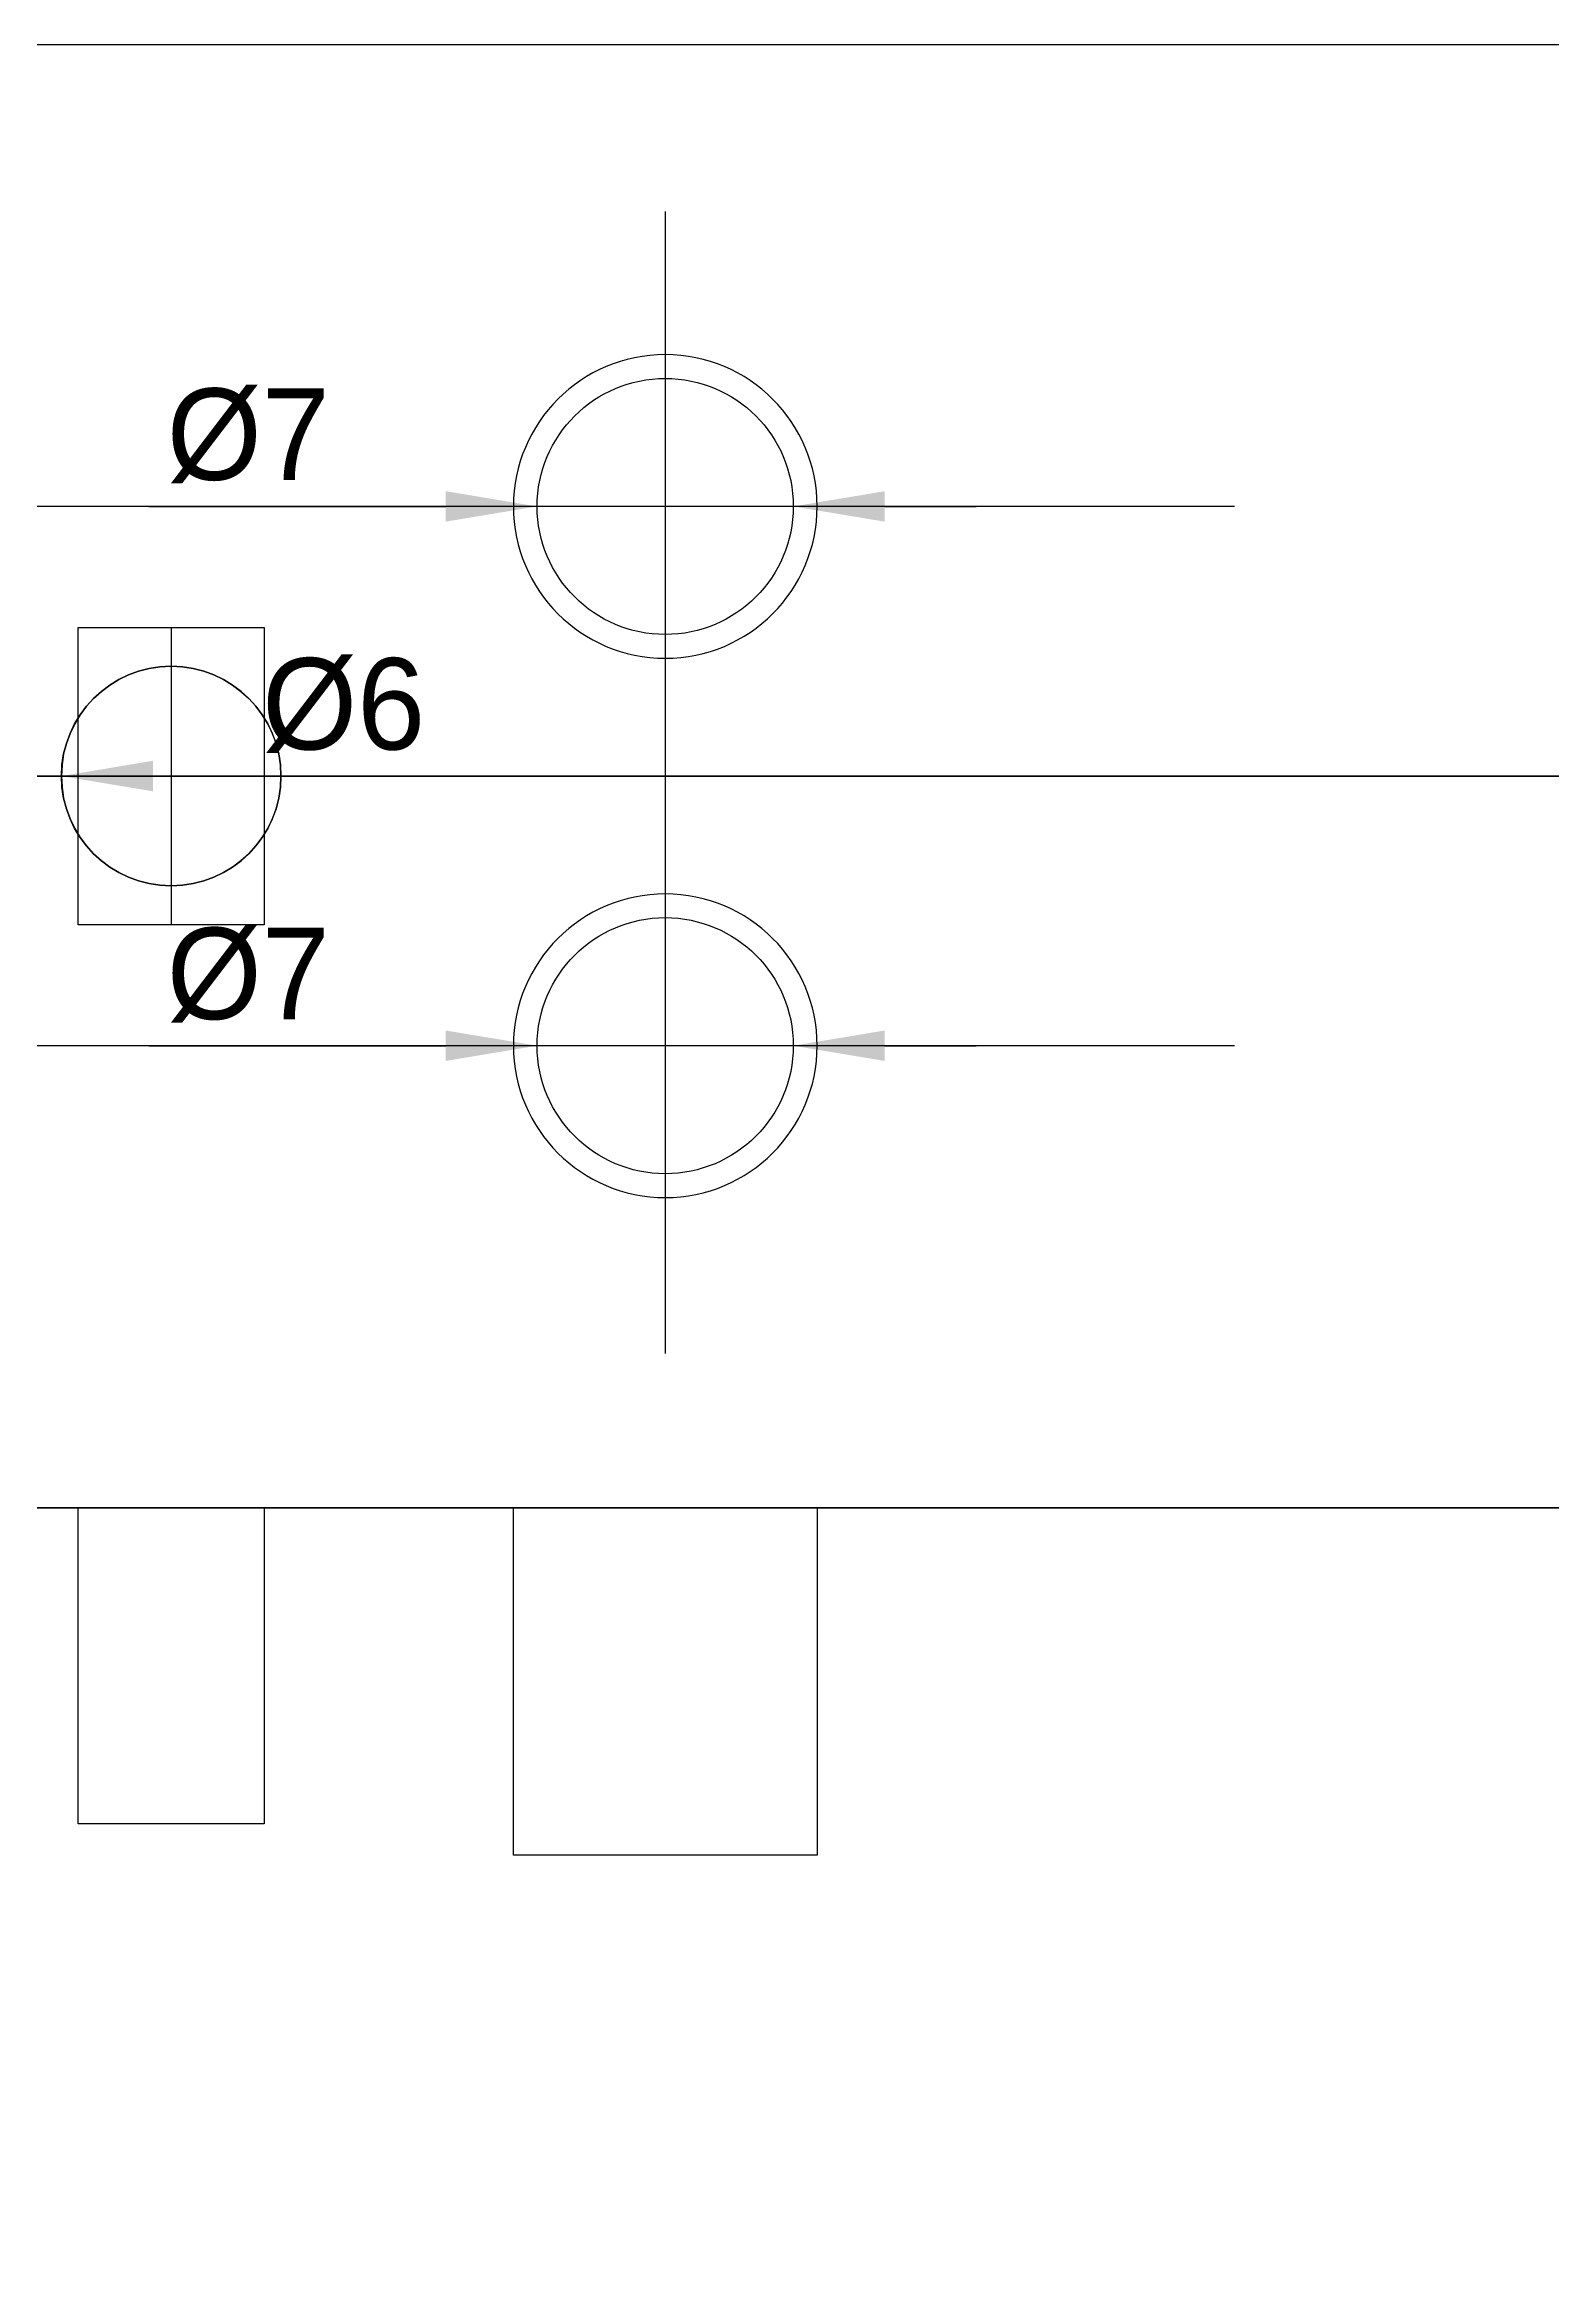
# Model space of a CAD drawing. Extents: x 0 to 200, y -40 to 190.
# Drawn here: x 117.6 to 158.8, y 129.3 to 190 of the extents above; entities that cross this region are included whole.
import ezdxf

# ---------------------------------------------------------------- set-up
doc = ezdxf.new("R2010")
doc.units = 0
doc.layers.get('DEFPOINTS').update_dxf_attribs({"linetype": 'CONTINUOUS'})
for name, color, linetype in [('ANNOTATION', 7, 'CONTINUOUS'), ('CASE', 7, 'CONTINUOUS'), ('GUIDE', 7, 'CONTINUOUS'), ('HOJO_SEN', 195, 'CONTINUOUS'), ('HOLE', 130, 'CONTINUOUS'), ('RCA_JACK', 112, 'CONTINUOUS'), ('SWITCH', 112, 'CONTINUOUS')]:
    doc.layers.add(name, color=color, linetype=linetype)
doc.dimstyles.get("Standard").update_dxf_attribs({"dimtxt": 0.18, "dimasz": 0.18, "dimexe": 0.18, "dimexo": 0.0625, "dimgap": 0.09, "dimtad": 0, "dimtih": 1, "dimtoh": 1, "dimzin": 0, "dimcen": 0.09, "dimazin": 3, "dimtfac": 1, "dimtofl": 0, "dimtmove": 0, "dimatfit": 3})

# ---------------------------------------------------------------- blocks, each defined once
blk = doc.blocks.new('*U1')
at = {"layer": 'RCA_JACK'}
blk.add_lwpolyline([(-10.326, -20.51), (-2.026, -20.51), (-2.026, -11.01), (-10.326, -11.01)], close=True, dxfattribs=at)
for centre in [(-6.176, 16.36), (-6.176, 1.619)]:
    blk.add_circle(centre, 4.15, dxfattribs=at)
at = {"layer": 'SWITCH'}
for points in [[(4.786, 4.925), (9.866, 4.925), (9.866, 13.055), (4.786, 13.055)], [(4.786, -19.65), (9.866, -19.65), (9.866, -11.01), (4.786, -11.01)]]:
    blk.add_lwpolyline(points, close=True, dxfattribs=at)
blk.add_circle((7.326, 8.99), 3, dxfattribs=at)
blk = doc.blocks.new('*U2')
at = {"layer": 'HOJO_SEN', "color": 0, "linetype": 'BYBLOCK'}
blk.add_blockref('*U1', (-77.796, 0), dxfattribs=at)
blk = doc.blocks.new('*U56')
at = {"layer": 'ANNOTATION', "color": 0}
blk.add_text('Ø6', height=2.5, dxfattribs=at).set_placement((123.567, 170.726))
blk = doc.blocks.new('*D30')
at = {"layer": 'ANNOTATION', "color": 0}
blk.add_line((128.691, 170), (120.584, 170), dxfattribs=at)
blk.add_solid([(120.584, 170.417), (120.584, 169.583), (118.084, 170)], dxfattribs=at)
at = {"layer": 'DEFPOINTS', "color": 0}
for p in [(118.084, 170), (124.084, 170)]:
    blk.add_point(p, dxfattribs=at)
at = {"layer": 'ANNOTATION'}
blk.add_blockref('*U56', (0, 0), dxfattribs=at)
blk = doc.blocks.new('*U80')
at = {"layer": 'ANNOTATION', "color": 0}
blk.add_text('Ø7', height=2.5, dxfattribs=at).set_placement((120.961, 178.096))
blk = doc.blocks.new('*D39')
at = {"layer": 'ANNOTATION', "color": 0}
for p, q in [((120.478, 177.37), (128.586, 177.37)), ((138.086, 177.37), (131.086, 177.37)), ((140.586, 177.37), (143.086, 177.37))]:
    blk.add_line(p, q, dxfattribs=at)
for points in [[(128.586, 177.787), (128.586, 176.954), (131.086, 177.37)], [(140.586, 177.787), (140.586, 176.954), (138.086, 177.37)]]:
    blk.add_solid(points, dxfattribs=at)
at = {"layer": 'DEFPOINTS', "color": 0}
for p in [(131.086, 177.37), (138.086, 177.37)]:
    blk.add_point(p, dxfattribs=at)
at = {"layer": 'ANNOTATION'}
blk.add_blockref('*U80', (0, 0), dxfattribs=at)
blk = doc.blocks.new('*U81')
at = {"layer": 'ANNOTATION', "color": 0}
blk.add_text('Ø7', height=2.5, dxfattribs=at).set_placement((120.961, 163.355))
blk = doc.blocks.new('*D40')
at = {"layer": 'ANNOTATION', "color": 0}
for p, q in [((120.478, 162.63), (128.586, 162.63)), ((138.086, 162.63), (131.086, 162.63)), ((140.586, 162.63), (143.086, 162.63))]:
    blk.add_line(p, q, dxfattribs=at)
for points in [[(128.586, 163.046), (128.586, 162.213), (131.086, 162.63)], [(140.586, 163.046), (140.586, 162.213), (138.086, 162.63)]]:
    blk.add_solid(points, dxfattribs=at)
at = {"layer": 'DEFPOINTS', "color": 0}
for p in [(131.086, 162.63), (138.086, 162.63)]:
    blk.add_point(p, dxfattribs=at)
at = {"layer": 'ANNOTATION'}
blk.add_blockref('*U81', (0, 0), dxfattribs=at)

msp = doc.modelspace()

# ---------------------------------------------------------------- linework, layer by layer
at = {"layer": 'CASE'}
for points in [[(200, 150), (0, 150), (0, 190), (200, 190)], [(200, 0), (0, 0), (0, 150), (200, 150)]]:
    msp.add_lwpolyline(points, close=True, dxfattribs=at)
at = {"layer": 'GUIDE'}
for p, q in [((134.586, 185.435), (134.586, 154.22)), ((150.145, 177.37), (6.895, 177.37)), ((121.084, 174.065), (121.084, 165.935)), ((127.609, 170), (35.303, 170)), ((150.145, 162.63), (6.895, 162.63))]:
    msp.add_line(p, q, dxfattribs=at)
at = {"layer": 'HOJO_SEN'}
for p, q in [((200, 170), (0, 170)), ((0, 170), (200, 170)), ((200, 170), (0, 170))]:
    msp.add_line(p, q, dxfattribs=at)
at = {"layer": 'HOLE'}
for p, q in [((134.586, 185.435), (134.586, 154.22)), ((150.145, 177.37), (6.895, 177.37)), ((150.145, 162.63), (6.895, 162.63))]:
    msp.add_line(p, q, dxfattribs=at)
for centre, radius in [((134.586, 177.37), 3.5), ((121.084, 170), 3), ((134.586, 162.63), 3.5)]:
    msp.add_circle(centre, radius, dxfattribs=at)

# ---------------------------------------------------------------- block references
at = {"layer": 'HOJO_SEN', "xscale": -1}
msp.add_blockref('*U2', (50.615, 161.01), dxfattribs=at)

# ---------------------------------------------------------------- dimensions: what is measured, and where the dimension line sits
at = {"layer": 'ANNOTATION'}
for p1, p2, picture, middle in [((138.086, 177.37), (131.086, 177.37), '*D39', (123.282, 179.342)), ((138.086, 162.63), (131.086, 162.63), '*D40', (123.282, 164.601))]:
    dim = msp.add_diameter_dim_2p(p1=p1, p2=p2, dimstyle='Standard', dxfattribs=at)
    dim.commit()
    dim.dimension.update_dxf_attribs({"geometry": picture, "text_midpoint": middle})
dim = msp.add_diameter_dim_2p(p1=(124.084, 170), p2=(118.084, 170), dimstyle='Standard', dxfattribs=at)
dim.commit()
dim.dimension.update_dxf_attribs({"geometry": '*D30', "text_midpoint": (125.887, 170), "dimtype": 131})

doc.saveas('drawing.dxf')
